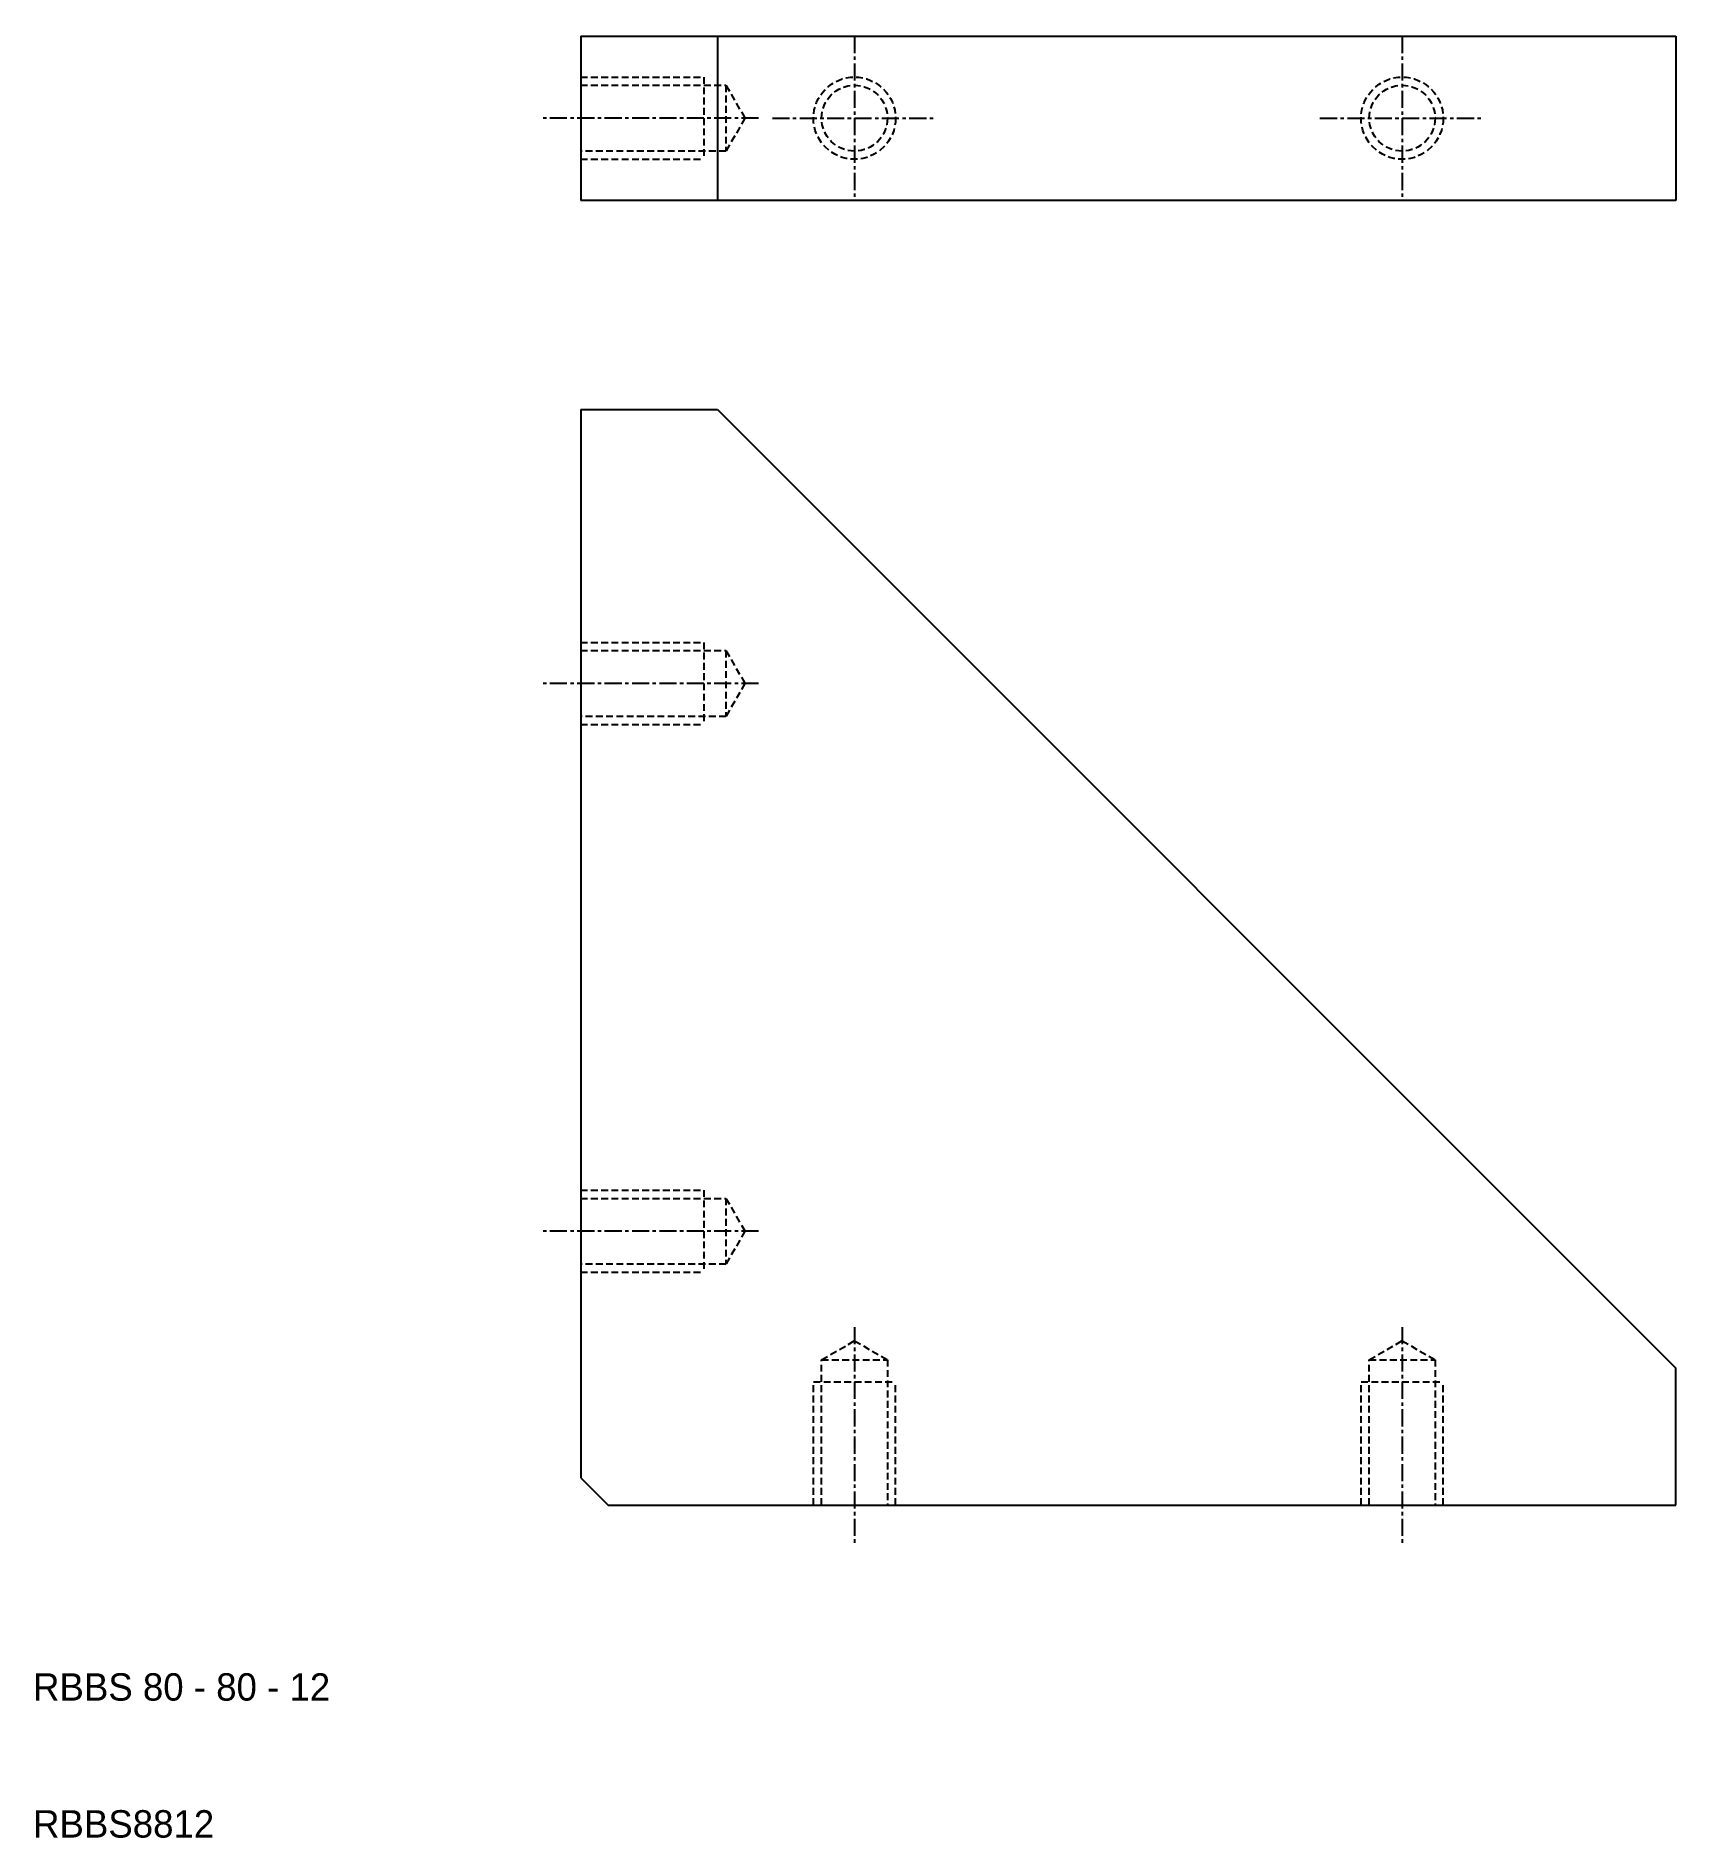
# Model space of a CAD drawing. Extents: x 10 to 130, y 10 to 142.
import ezdxf

# ---------------------------------------------------------------- set-up
doc = ezdxf.new("R2010")
doc.units = 0
doc.linetypes.add('CENTER', pattern=[2, 1.25, -0.25, 0.25, -0.25])
doc.linetypes.add('DASHED', pattern=[0.75, 0.5, -0.25])
doc.layers.get('0').update_dxf_attribs({"linetype": 'CONTINUOUS'})
doc.layers.add('CENTER', color=1, linetype='CENTER')

msp = doc.modelspace()

# ---------------------------------------------------------------- linework, layer by layer
at = {"color": 7, "linetype": 'CONTINUOUS'}
for p, q in [((50, 141.56), (130, 141.56)), ((50, 141.56), (50, 129.56)), ((60, 141.56), (60, 129.56)), ((130, 141.56), (130, 129.56)), ((130, 129.56), (50, 129.56)), ((50, 114.28), (50, 36.28)), ((50, 114.28), (60, 114.28)), ((60, 114.28), (130, 44.28)), ((130, 34.28), (130, 44.28)), ((50, 36.28), (52, 34.28)), ((52, 34.28), (130, 34.28))]:
    msp.add_line(p, q, dxfattribs=at)
at = {"color": 3, "linetype": 'DASHED'}
for p, q in [((50, 138.56), (59, 138.56)), ((59, 138.56), (59, 132.56)), ((50, 137.96), (60.61, 137.96)), ((60.61, 137.96), (60.61, 133.16)), ((60.61, 137.96), (62, 135.56)), ((62, 135.56), (60.61, 133.16)), ((60.61, 133.16), (50, 133.16)), ((50, 132.56), (59, 132.56)), ((50, 97.28), (59, 97.28)), ((50, 96.68), (60.61, 96.68)), ((59, 97.28), (59, 91.28)), ((60.61, 96.68), (60.61, 91.88)), ((60.61, 96.68), (62, 94.28)), ((62, 94.28), (60.61, 91.88)), ((60.61, 91.88), (50, 91.88)), ((50, 91.28), (59, 91.28)), ((50, 57.28), (59, 57.28)), ((50, 56.68), (60.61, 56.68)), ((59, 57.28), (59, 51.28)), ((60.61, 56.68), (60.61, 51.88)), ((60.61, 56.68), (62, 54.28)), ((62, 54.28), (60.61, 51.88)), ((60.61, 51.88), (50, 51.88)), ((50, 51.28), (59, 51.28)), ((67.6, 44.89), (70, 46.28)), ((70, 46.28), (72.4, 44.89)), ((107.6, 44.89), (110, 46.28)), ((110, 46.28), (112.4, 44.89)), ((67.6, 34.28), (67.6, 44.89)), ((67.6, 44.89), (72.4, 44.89)), ((72.4, 44.89), (72.4, 34.28)), ((107.6, 34.28), (107.6, 44.89)), ((107.6, 44.89), (112.4, 44.89)), ((112.4, 44.89), (112.4, 34.28)), ((67, 34.28), (67, 43.28)), ((67, 43.28), (73, 43.28)), ((73, 34.28), (73, 43.28)), ((107, 34.28), (107, 43.28)), ((107, 43.28), (113, 43.28)), ((113, 34.28), (113, 43.28))]:
    msp.add_line(p, q, dxfattribs=at)
for centre, radius in [((70, 135.56), 3), ((110, 135.56), 3), ((70, 135.56), 2.4), ((110, 135.56), 2.4)]:
    msp.add_circle(centre, radius, dxfattribs=at)
at = {"layer": 'CENTER', "color": 1, "linetype": 'CENTER'}
for p, q in [((70, 141.56), (70, 129.56)), ((110, 141.56), (110, 129.56)), ((63, 135.56), (47, 135.56)), ((64, 135.56), (76, 135.56)), ((104, 135.56), (116, 135.56)), ((63, 94.28), (47, 94.28)), ((63, 54.28), (47, 54.28)), ((70, 47.28), (70, 31.28)), ((110, 47.28), (110, 31.28))]:
    msp.add_line(p, q, dxfattribs=at)

# ---------------------------------------------------------------- texts
at = {"color": 7, "linetype": 'CONTINUOUS'}
for s, p in [('RBBS 80 - 80 - 12', (10, 20)), ('RBBS8812', (10, 10))]:
    msp.add_text(s, height=2, dxfattribs=at).set_placement(p)

doc.saveas('drawing.dxf')
